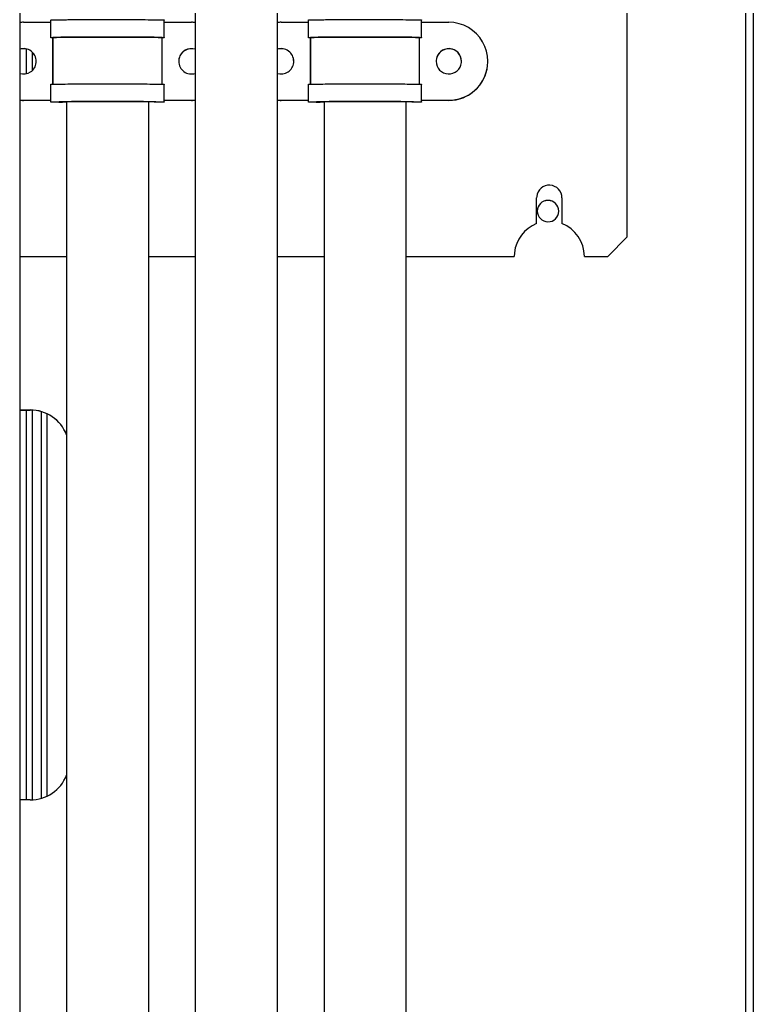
# Model space of a CAD drawing. Header units: millimetres. Extents: x 2513 to 2669, y 1505 to 1675.
# Drawn here: x 2525.6979 to 2525.8848, y 1506.5348 to 1506.7861 of the extents above; entities that cross this region are included whole.
import ezdxf

# ---------------------------------------------------------------- set-up
doc = ezdxf.new("R2010")
doc.units = ezdxf.units.MM
doc.layers.add('AXES', color=7, linetype='Continuous')
doc.layers.add('DTM_AXES', color=7, linetype='Continuous')

msp = doc.modelspace()

# ---------------------------------------------------------------- linework, layer by layer
at = {"linetype": 'Continuous'}
for p, q in [((2525.884839192048, 1507.281613208382), (2525.884839192048, 1506.46627551079)), ((2525.882920649168, 1506.469800637861), (2525.882920680233, 1507.097557617487)), ((2525.852732864135, 1506.730703922737), (2525.852732098972, 1506.869892875233)), ((2525.697889968706, 1506.814868544963), (2525.697892464157, 1506.36092742401)), ((2525.742630849974, 1506.814868334628), (2525.742633410944, 1506.349008651053)), ((2525.763509939357, 1506.81486842565), (2525.763512500328, 1506.349008765832)), ((2525.699562129828, 1506.778571262185), (2525.699562129828, 1506.772302967018)), ((2525.701053493356, 1506.777795276816), (2525.701053493356, 1506.773078111484)), ((2525.709821137921, 1506.765158054108), (2525.709823405107, 1506.352739969007)), ((2525.730700227304, 1506.76515814513), (2525.73070249449, 1506.352740083786)), ((2525.775441108573, 1506.765157934795), (2525.775443387689, 1506.35056946062)), ((2525.796320197956, 1506.765158025817), (2525.796322477073, 1506.350569575398)), ((2525.847761681564, 1506.725732897758), (2525.852732864135, 1506.730703922737)), ((2525.847761681564, 1506.725732897758), (2525.847760391435, 1506.725720286558)), ((2525.697890674041, 1506.686562757308), (2525.70057663295, 1506.686562757308)), ((2525.697890674178, 1506.686537866498), (2525.70057663295, 1506.686537866498)), ((2525.699562129828, 1506.686537866498), (2525.699562129828, 1506.587141984099)), ((2525.70057663295, 1506.686562757308), (2525.70057663295, 1506.686537866498)), ((2525.701053493356, 1506.686537866498), (2525.701053493356, 1506.587141984099)), ((2525.703340250764, 1506.686140451425), (2525.703340250764, 1506.587539399172)), ((2525.704831614291, 1506.685568158779), (2525.704831614291, 1506.588111691818)), ((2525.70057663295, 1506.587141984099), (2525.697891220588, 1506.587141984099))]:
    msp.add_line(p, q, dxfattribs=at)
for centre, radius, start, end in [((2525.700576722384, 1506.676620339381), 0.009942417927923379, 21.48621082596702, 90.00051539080675), ((2525.700576722384, 1506.676595448571), 0.009942417927923379, 21.48620848826993, 90.00051539080675), ((2525.700576722407, 1506.597084401952), 0.009942417853653475, 269.999484476322, 338.5219546029327)]:
    msp.add_arc(centre, radius, start, end, dxfattribs=at)
at = {"layer": 'AXES', "linetype": 'Continuous'}
for p, q in [((2525.698874907327, 1506.785398187884), (2525.70583503125, 1506.785398175229)), ((2525.705835028495, 1506.785899482365), (2525.705844059402, 1506.785987760768)), ((2525.705835053089, 1506.781425551749), (2525.705835028495, 1506.785899482365)), ((2525.705844083997, 1506.781513830152), (2525.705844059402, 1506.785987760768)), ((2525.734677106799, 1506.781513883191), (2525.734677082204, 1506.785987813807)), ((2525.734677085446, 1506.785398122787), (2525.741627312449, 1506.78539811015)), ((2525.764494877978, 1506.785398068572), (2525.771455001902, 1506.785398055916)), ((2525.771454999146, 1506.785899363053), (2525.771464030054, 1506.785987641455)), ((2525.771455023741, 1506.781425432437), (2525.771454999146, 1506.785899363053)), ((2525.771464054648, 1506.781513710839), (2525.771464030054, 1506.785987641455)), ((2525.80029707745, 1506.781513763878), (2525.800297052855, 1506.785987694494)), ((2525.800297056097, 1506.785398003475), (2525.8072472831, 1506.785397990838)), ((2525.705835053089, 1506.781425551749), (2525.705844083997, 1506.781513830152)), ((2525.706332174079, 1506.781425550845), (2525.705835053089, 1506.781425551749)), ((2525.706331808949, 1506.769613235468), (2525.706331744012, 1506.781425550843)), ((2525.706341204987, 1506.781513829248), (2525.706332174079, 1506.781425550845)), ((2525.706341204987, 1506.781513829248), (2525.706341270406, 1506.76961356751)), ((2525.734180051041, 1506.769613735288), (2525.734179985623, 1506.781513880458)), ((2525.734668070496, 1506.781425499324), (2525.734179986109, 1506.781425500211)), ((2525.734677101404, 1506.781513777727), (2525.734668070496, 1506.781425499324)), ((2525.771455023741, 1506.781425432437), (2525.771464054648, 1506.781513710839)), ((2525.77195214473, 1506.781425431533), (2525.771455023741, 1506.781425432437)), ((2525.7719517796, 1506.769613116156), (2525.771951714664, 1506.78142543153)), ((2525.771961175638, 1506.781513709935), (2525.77195214473, 1506.781425431533)), ((2525.771961175638, 1506.781513709935), (2525.771961241057, 1506.769613448198)), ((2525.799800021693, 1506.769613615976), (2525.799799956274, 1506.781513761146)), ((2525.800288041148, 1506.781425380011), (2525.79979995676, 1506.781425380899)), ((2525.800297072056, 1506.781513658414), (2525.800288041148, 1506.781425380011)), ((2525.702089025161, 1506.775124992598), (2525.702106248415, 1506.775456113973)), ((2525.738413303923, 1506.775787169365), (2525.738396080669, 1506.77545604799)), ((2525.767708995812, 1506.775124873286), (2525.767726219066, 1506.775455994661)), ((2525.804033274575, 1506.775787050053), (2525.804016051321, 1506.775455928678)), ((2525.810461400934, 1506.775124795552), (2525.810478624187, 1506.775455916927)), ((2525.705835118674, 1506.769495070107), (2525.705844149582, 1506.769583348509)), ((2525.705835143269, 1506.765021139491), (2525.705835118674, 1506.769495070107)), ((2525.705844174177, 1506.765109417893), (2525.705844149582, 1506.769583348509)), ((2525.734677196978, 1506.765109470932), (2525.734677172384, 1506.769583401549)), ((2525.771455089326, 1506.769494950794), (2525.771464120234, 1506.769583229197)), ((2525.77145511392, 1506.765021020178), (2525.771455089326, 1506.769494950794)), ((2525.771464144828, 1506.765109298581), (2525.771464120234, 1506.769583229197)), ((2525.80029716763, 1506.76510935162), (2525.800297143035, 1506.769583282236)), ((2525.698873726506, 1506.765501440613), (2525.698875016636, 1506.765514051813)), ((2525.705835140629, 1506.765501427956), (2525.698873726506, 1506.765501440613)), ((2525.698875016636, 1506.765514051813), (2525.705835140559, 1506.765514039158)), ((2525.705835143269, 1506.765021139491), (2525.705844174177, 1506.765109417893)), ((2525.708329779126, 1506.765109413374), (2525.708319888131, 1506.765012727504)), ((2525.708816578373, 1506.765136744742), (2525.708816579078, 1506.765008522867)), ((2525.732182555727, 1506.765021091585), (2525.732182555242, 1506.765109457969)), ((2525.732182555727, 1506.765021091585), (2525.732191586636, 1506.765109369988)), ((2525.734677191585, 1506.765109365468), (2525.734668160676, 1506.765021087066)), ((2525.734677194755, 1506.765513986717), (2525.741627421757, 1506.765513974079)), ((2525.741626131628, 1506.765501362879), (2525.734677194824, 1506.765501375514)), ((2525.741626131628, 1506.765501362879), (2525.741627421757, 1506.765513974079)), ((2525.764493697157, 1506.7655013213), (2525.764494987287, 1506.765513932501)), ((2525.77145511128, 1506.765501308643), (2525.764493697157, 1506.7655013213)), ((2525.764494987287, 1506.765513932501), (2525.77145511121, 1506.765513919846)), ((2525.77145511392, 1506.765021020178), (2525.771464144828, 1506.765109298581)), ((2525.773949749777, 1506.765109294061), (2525.773939858783, 1506.765012608192)), ((2525.774436549024, 1506.765136625429), (2525.774436549729, 1506.765008403554)), ((2525.797802526379, 1506.765020972272), (2525.797802525893, 1506.765109338656)), ((2525.797802526379, 1506.765020972272), (2525.797811557286, 1506.765109250675)), ((2525.800297162236, 1506.765109246156), (2525.800288131328, 1506.765020967753)), ((2525.800297165406, 1506.765513867404), (2525.807247392408, 1506.765513854767)), ((2525.807246102279, 1506.765501243566), (2525.800297165476, 1506.765501256201)), ((2525.807246102279, 1506.765501243566), (2525.807247392408, 1506.765513854767)), ((2525.707823627228, 1506.765021135875), (2525.705835143269, 1506.765021139491)), ((2525.707823627228, 1506.765021135875), (2525.707822767142, 1506.765012728408)), ((2525.709821138743, 1506.76500852104), (2525.708816579078, 1506.765008522867)), ((2525.734668160676, 1506.765021087066), (2525.732182555727, 1506.765021091585)), ((2525.773443597879, 1506.765021016563), (2525.77145511392, 1506.765021020178)), ((2525.773443597879, 1506.765021016563), (2525.773442737793, 1506.765012609096)), ((2525.775441109394, 1506.765008401728), (2525.774436549729, 1506.765008403554)), ((2525.800288131328, 1506.765020967753), (2525.797802526379, 1506.765020972272))]:
    msp.add_line(p, q, dxfattribs=at)
for centre, radius, start, end in [((2525.698875688669, 1506.775446095852), 0.009952092062895856, 90.00449831209494, 95.69965406727128), ((2525.74162647155, 1506.775445470044), 0.009952640141875475, 84.19075592937169, 89.99515908154022), ((2525.76449565932, 1506.775445976539), 0.00995209206279643, 90.00449831209494, 95.69965406727128), ((2525.807247556094, 1506.775456061895), 0.009942207129654237, 269.9990567010001, 90.00086514930793), ((2525.698874966574, 1506.775456004349), 0.003231281843172944, 0.001943818877404132, 107.8545254167676), ((2525.698873676491, 1506.775443393261), 0.003231281796045856, 0.001941821764677171, 107.8301520468992), ((2525.741627326963, 1506.775456004113), 0.003231204759066304, 71.78744305978229, 174.1171399830119), ((2525.741626037151, 1506.775443393133), 0.00323120443007151, 71.7630646636167, 173.893118415157), ((2525.764494937225, 1506.775455885036), 0.003231281843172944, 0.001943818877404132, 107.854525417972), ((2525.764493647142, 1506.775443273948), 0.003231281796045856, 0.001941821764677171, 107.8301520468992), ((2525.807247343236, 1506.775455831681), 0.003231269196211383, 0.001511541267831191, 174.1162859646949), ((2525.807246053196, 1506.775443220624), 0.003231269039220516, 0.001509004790916616, 173.8922661248266), ((2525.698875002337, 1506.775456157025), 0.003231204460097628, 252.1449962794389, 354.1171541626661), ((2525.741627363345, 1506.77545615934), 0.003231282677739974, 180.001974404965, 288.2120531345365), ((2525.764494972988, 1506.775456037712), 0.003231204460197052, 252.1449962806332, 354.1171541587785), ((2525.807247332303, 1506.77545601408), 0.003231269196211383, 180.0015143200306, 354.11628314758), ((2525.807246237532, 1506.775443493361), 0.00994224979577512, 269.9992205589712, 354.1612003080673), ((2525.698874608889, 1506.775452923619), 0.009951483044714597, 264.3045268577474, 269.9949196689991), ((2525.698875834526, 1506.775466165485), 0.009952113705066242, 264.3001437826662, 269.995291282531), ((2525.741625256765, 1506.775453507978), 0.009952145137342218, 270.0050366991301, 275.8196528763114), ((2525.741626617423, 1506.775466592133), 0.009952618086497967, 270.0046304349056, 275.8090421567095), ((2525.76449457954, 1506.775452804307), 0.009951483045609414, 264.3045268577474, 269.9949196689991), ((2525.764495805177, 1506.775466046172), 0.009952113705066242, 264.3001437826662, 269.995291282531)]:
    msp.add_arc(centre, radius, start, end, dxfattribs=at)
for points, knots in [([(2525.705844059402, 1506.785987760768), (2525.70584567709, 1506.786003573889), (2525.705939278387, 1506.785987950283), (2525.706046720675, 1506.786017469307), (2525.706291248441, 1506.786014328249), (2525.706599810162, 1506.786028529219), (2525.707005197639, 1506.78603537416), (2525.707705773598, 1506.786048731225), (2525.708776698693, 1506.786061972535), (2525.710271525735, 1506.786076343009), (2525.712019610965, 1506.78608830542), (2525.713976087748, 1506.786097985165), (2525.716854871143, 1506.786107440115), (2525.720574888827, 1506.786111543423), (2525.724921027243, 1506.786105198105), (2525.728798387899, 1506.78608820825), (2525.731176757961, 1506.786068967913), (2525.73221780856, 1506.786055902517)], [0, 0, 0, 0, 0.0018079648, 0.007041537099999999, 0.0156907664, 0.0277004439, 0.0429988011, 0.0614861693, 0.1075470705, 0.1647187182, 0.2315548572, 0.3063644332, 0.3872545065999999, 0.5589865155, 0.7294782995999999, 0.8815820081999999, 1, 1, 1, 1]), ([(2525.73221780856, 1506.786055902517), (2525.732570486959, 1506.786051476332), (2525.733064837871, 1506.786044863407), (2525.733673761014, 1506.78603233839), (2525.734025373333, 1506.786025676538), (2525.734291581691, 1506.786013001221), (2525.734504291959, 1506.786014535878), (2525.734593925843, 1506.785989568985), (2525.734677065249, 1506.786001347451), (2525.734677082181, 1506.78598781466)], [0, 0, 0, 0, 0.4299077678, 0.6018938531, 0.7439407484, 0.8552504516, 0.935251631, 0.9835050904000001, 1, 1, 1, 1]), ([(2525.771464030054, 1506.785987641455), (2525.771465647741, 1506.786003454577), (2525.771559249039, 1506.78598783097), (2525.771666691327, 1506.786017349994), (2525.771911219092, 1506.786014208936), (2525.772219780813, 1506.786028409907), (2525.772625168291, 1506.786035254847), (2525.773325744249, 1506.786048611913), (2525.774396669345, 1506.786061853222), (2525.775891496386, 1506.786076223696), (2525.777639581616, 1506.786088186107), (2525.779596058399, 1506.786097865853), (2525.782474841794, 1506.786107320802), (2525.786194859479, 1506.78611142411), (2525.790540997894, 1506.786105078792), (2525.794418358551, 1506.786088088937), (2525.796796728612, 1506.786068848601), (2525.797837779211, 1506.786055783204)], [0, 0, 0, 0, 0.0018079648, 0.007041537099999999, 0.0156907664, 0.0277004439, 0.0429988011, 0.0614861693, 0.1075470705, 0.1647187182, 0.2315548572, 0.3063644332, 0.3872545065999999, 0.5589865155, 0.7294782995999999, 0.8815820081999999, 1, 1, 1, 1]), ([(2525.797837779211, 1506.786055783204), (2525.798190457609, 1506.786051357019), (2525.798684808522, 1506.786044744095), (2525.799293731666, 1506.786032219078), (2525.799645343985, 1506.786025557225), (2525.799911552343, 1506.786012881908), (2525.80012426261, 1506.786014416565), (2525.800213896494, 1506.785989449672), (2525.8002970359, 1506.786001228138), (2525.800297052833, 1506.785987695347)], [0, 0, 0, 0, 0.4299077678, 0.6018938531, 0.7439407484, 0.8552504516, 0.935251631, 0.9835050904000001, 1, 1, 1, 1]), ([(2525.705844083997, 1506.781513830152), (2525.705844634277, 1506.781519209215), (2525.705874101785, 1506.781518865365), (2525.705910235071, 1506.781527557569), (2525.705988892906, 1506.781530461845), (2525.706142298596, 1506.781539712863), (2525.706411295241, 1506.781547737425), (2525.706814526478, 1506.781558291704), (2525.707328672306, 1506.781567922623), (2525.707947593017, 1506.781577472682), (2525.708666984295, 1506.781586468545), (2525.709808935801, 1506.781598345756), (2525.711436723622, 1506.781610961244), (2525.713591792043, 1506.781622578299), (2525.715963669772, 1506.781630828222), (2525.718475238677, 1506.781635409635), (2525.721044851605, 1506.781636221349), (2525.724346679513, 1506.781632011882), (2525.728012981316, 1506.781620436758), (2525.731545121034, 1506.781590787775), (2525.733498985454, 1506.781568019439), (2525.73422204306, 1506.781544268493)], [0, 0, 0, 0, 0.0005715618, 0.0021545283, 0.0047624107, 0.008393980300000001, 0.0186980823, 0.0329848821, 0.0511389139, 0.0730140288, 0.0984302601, 0.1271832062, 0.1937325813, 0.2704994104, 0.35498851, 0.4444533292, 0.5359854317, 0.6266093425, 0.7934743956999999, 0.9235279155, 1, 1, 1, 1]), ([(2525.734179985599, 1506.78151388137), (2525.734179977398, 1506.781519797066), (2525.734145497241, 1506.781518823052), (2525.734106316091, 1506.781528550676), (2525.734016418938, 1506.781531217878), (2525.733842899642, 1506.781541133168), (2525.733537247632, 1506.781549330617), (2525.733080106021, 1506.78156037825), (2525.732497718418, 1506.781570282853), (2525.731798256928, 1506.78158006367), (2525.730987493634, 1506.781589157641), (2525.72970803394, 1506.781600970296), (2525.727897812514, 1506.781613114232), (2525.725523173737, 1506.78162359779), (2525.722946401343, 1506.781630062636), (2525.720266475857, 1506.781632247859), (2525.717586324339, 1506.781630052204), (2525.715008883008, 1506.781623577255), (2525.71263315701, 1506.781613084092), (2525.710821787604, 1506.781600933436), (2525.709541229501, 1506.781589116231), (2525.708729536891, 1506.781580020001), (2525.70802905555, 1506.781570232508), (2525.707445671749, 1506.78156033475), (2525.706987284647, 1506.781549256812), (2525.706681003886, 1506.781541114645), (2525.706506309231, 1506.781531117991), (2525.706416494485, 1506.781528592618), (2525.706375623541, 1506.781518558542), (2525.706341825776, 1506.781519897554), (2525.706341204987, 1506.781513829248)], [0, 0, 0, 0, 0.0006373919, 0.0024537028, 0.005462155400000001, 0.0096601737, 0.0215814289, 0.0381055058, 0.0590729103, 0.08428496369999999, 0.1134963107, 0.1464281619, 0.2221498195, 0.3085425977, 0.4022884033, 0.4997867304999999, 0.5972932802, 0.6910634336, 0.7774957397, 0.8532706026000001, 0.8862335870999999, 0.9154786445, 0.9407267106999999, 0.9617320865000001, 0.9782956615, 0.9902576583, 0.9944763306000001, 0.9975056031, 0.9993427531999999, 1, 1, 1, 1]), ([(2525.73422204306, 1506.781544268493), (2525.734288218941, 1506.781542094752), (2525.734398002923, 1506.78153589252), (2525.734552010221, 1506.781535168612), (2525.734617402692, 1506.7815176737), (2525.734677094422, 1506.781523756962), (2525.734677106776, 1506.781513884044)], [0, 0, 0, 0, 0.4348801795, 0.7469551267, 0.9351542401, 1, 1, 1, 1]), ([(2525.771464054648, 1506.781513710839), (2525.771464604928, 1506.781519089902), (2525.771494072437, 1506.781518746053), (2525.771530205722, 1506.781527438256), (2525.771608863558, 1506.781530342532), (2525.771762269247, 1506.78153959355), (2525.772031265893, 1506.781547618112), (2525.772434497129, 1506.781558172391), (2525.772948642957, 1506.78156780331), (2525.773567563669, 1506.78157735337), (2525.774286954947, 1506.781586349232), (2525.775428906452, 1506.781598226444), (2525.777056694273, 1506.781610841932), (2525.779211762695, 1506.781622458986), (2525.781583640423, 1506.781630708909), (2525.784095209328, 1506.781635290323), (2525.786664822256, 1506.781636102037), (2525.789966650164, 1506.78163189257), (2525.793632951968, 1506.781620317445), (2525.797165091686, 1506.781590668462), (2525.799118956105, 1506.781567900126), (2525.799842013711, 1506.78154414918)], [0, 0, 0, 0, 0.0005715618, 0.0021545283, 0.0047624107, 0.008393980300000001, 0.0186980823, 0.0329848821, 0.0511389139, 0.0730140288, 0.0984302601, 0.1271832062, 0.1937325813, 0.2704994104, 0.35498851, 0.4444533292, 0.5359854317, 0.6266093425, 0.7934743956999999, 0.9235279155, 1, 1, 1, 1]), ([(2525.79979995625, 1506.781513762058), (2525.799799948049, 1506.781519677753), (2525.799765467892, 1506.781518703739), (2525.799726286742, 1506.781528431363), (2525.79963638959, 1506.781531098565), (2525.799462870294, 1506.781541013855), (2525.799157218284, 1506.781549211304), (2525.798700076673, 1506.781560258938), (2525.798117689069, 1506.78157016354), (2525.797418227579, 1506.781579944357), (2525.796607464285, 1506.781589038328), (2525.795328004592, 1506.781600850983), (2525.793517783165, 1506.781612994919), (2525.791143144388, 1506.781623478478), (2525.788566371994, 1506.781629943323), (2525.785886446508, 1506.781632128547), (2525.78320629499, 1506.781629932891), (2525.780628853659, 1506.781623457943), (2525.778253127661, 1506.781612964779), (2525.776441758255, 1506.781600814123), (2525.775161200153, 1506.781588996919), (2525.774349507542, 1506.781579900689), (2525.773649026201, 1506.781570113196), (2525.7730656424, 1506.781560215437), (2525.772607255299, 1506.781549137499), (2525.772300974538, 1506.781540995332), (2525.772126279882, 1506.781530998678), (2525.772036465137, 1506.781528473306), (2525.771995594192, 1506.781518439229), (2525.771961796428, 1506.781519778242), (2525.771961175638, 1506.781513709935)], [0, 0, 0, 0, 0.0006373919, 0.0024537028, 0.005462155400000001, 0.0096601737, 0.0215814289, 0.0381055058, 0.0590729103, 0.08428496369999999, 0.1134963107, 0.1464281619, 0.2221498195, 0.3085425977, 0.4022884033, 0.4997867304999999, 0.5972932802, 0.6910634336, 0.7774957397, 0.8532706026000001, 0.8862335870999999, 0.9154786445, 0.9407267106999999, 0.9617320865000001, 0.9782956615, 0.9902576583, 0.9944763306000001, 0.9975056031, 0.9993427531999999, 1, 1, 1, 1]), ([(2525.799842013711, 1506.78154414918), (2525.799908189593, 1506.78154197544), (2525.800017973575, 1506.781535773207), (2525.800171980872, 1506.781535049299), (2525.800237373343, 1506.781517554387), (2525.800297065073, 1506.781523637649), (2525.800297077427, 1506.781513764731)], [0, 0, 0, 0, 0.4348801795, 0.7469551267, 0.9351542401, 1, 1, 1, 1]), ([(2525.705844149582, 1506.769583348509), (2525.705845172266, 1506.769593345389), (2525.705902962348, 1506.769586939833), (2525.705970652273, 1506.769604614146), (2525.706123019153, 1506.769605240174), (2525.70623288268, 1506.769611452986), (2525.706298807263, 1506.769613620191)], [0, 0, 0, 0, 0.0660657237, 0.2546938284, 0.5663563741, 1, 1, 1, 1]), ([(2525.706298807263, 1506.769613620191), (2525.708007455199, 1506.769669790302), (2525.712662181297, 1506.769680646181), (2525.720259965656, 1506.769720751962), (2525.727858041524, 1506.769680746018), (2525.732513169304, 1506.76966992197), (2525.734222108646, 1506.769613786851)], [0, 0, 0, 0, 0.183665369, 0.4999783701, 0.8163034644, 1, 1, 1, 1]), ([(2525.734222108646, 1506.769613786851), (2525.734288284526, 1506.76961161311), (2525.734398068509, 1506.769605410877), (2525.734552075807, 1506.76960468697), (2525.734617468277, 1506.769587192057), (2525.734677160008, 1506.76959327532), (2525.734677172361, 1506.769583402401)], [0, 0, 0, 0, 0.4348801795, 0.7469551267, 0.9351542401, 1, 1, 1, 1]), ([(2525.771464120234, 1506.769583229197), (2525.771465142918, 1506.769593226076), (2525.771522932999, 1506.76958682052), (2525.771590622925, 1506.769604494833), (2525.771742989803, 1506.769605120862), (2525.771852853331, 1506.769611333673), (2525.771918777915, 1506.769613500878)], [0, 0, 0, 0, 0.0660657237, 0.2546938284, 0.5663563741, 1, 1, 1, 1]), ([(2525.771918777915, 1506.769613500878), (2525.77362742585, 1506.769669670989), (2525.778282151948, 1506.769680526868), (2525.785879936307, 1506.76972063265), (2525.793478012175, 1506.769680626705), (2525.798133139956, 1506.769669802657), (2525.799842079297, 1506.769613667538)], [0, 0, 0, 0, 0.183665369, 0.4999783701, 0.8163034644, 1, 1, 1, 1]), ([(2525.799842079297, 1506.769613667538), (2525.799908255178, 1506.769611493797), (2525.80001803916, 1506.769605291565), (2525.800172046458, 1506.769604567657), (2525.800237438928, 1506.769587072745), (2525.800297130659, 1506.769593156007), (2525.800297143012, 1506.769583283089)], [0, 0, 0, 0, 0.4348801795, 0.7469551267, 0.9351542401, 1, 1, 1, 1]), ([(2525.705844174177, 1506.765109417893), (2525.705844817058, 1506.765115702149), (2525.705879818089, 1506.765114318268), (2525.705922148792, 1506.765124708837), (2525.706015172947, 1506.765127324704), (2525.706196106011, 1506.765137676691), (2525.706513325953, 1506.765146111152), (2525.706988084467, 1506.765157584274), (2525.707592302706, 1506.76516783541), (2525.708317805329, 1506.76517797304), (2525.709158482314, 1506.765187393208), (2525.710484780726, 1506.765199633675), (2525.712360842044, 1506.765212217159), (2525.714821420841, 1506.765223085364), (2525.717490913057, 1506.765229791738), (2525.720266782272, 1506.76523206607), (2525.723042417115, 1506.765229802531), (2525.725711215646, 1506.765223106599), (2525.728170667125, 1506.765212248313), (2525.730045538297, 1506.765199671775), (2525.731370698146, 1506.76518743602), (2525.732210411627, 1506.765178018194), (2525.732934856972, 1506.765167887444), (2525.733538042306, 1506.765157629242), (2525.734011509672, 1506.765146187529), (2525.734328077757, 1506.765137695709), (2525.734507792221, 1506.765127428134), (2525.734600902129, 1506.765124665094), (2525.734641480612, 1506.765114592511), (2525.734677189291, 1506.765115597737), (2525.734677196956, 1506.765109471786)], [0, 0, 0, 0, 0.0006571657, 0.0024942016, 0.0055235777, 0.0097424414, 0.0217040601, 0.0382678987, 0.05927343, 0.08452100439999999, 0.1137668221, 0.1467290519, 0.222504541, 0.3089369858, 0.4027069352000001, 0.5002134827, 0.5977118017, 0.6914573756999999, 0.777850237, 0.8535724720000001, 0.8865035512, 0.9157156287999999, 0.9409271326, 0.9618946787999999, 0.9784189648999999, 0.9903398095999999, 0.9945379941, 0.9975465374, 0.9993627143000001, 1, 1, 1, 1]), ([(2525.709814971383, 1506.765158082853), (2525.709601296015, 1506.765154807752), (2525.709302211445, 1506.765149892386), (2525.708934035097, 1506.765140995194), (2525.708722499052, 1506.765135932063), (2525.708561801686, 1506.765127685769), (2525.708435134018, 1506.765127071763), (2525.708378757125, 1506.765112361435), (2525.708330630555, 1506.765117736215), (2525.708329779126, 1506.765109413374)], [0, 0, 0, 0, 0.4311869522, 0.6029250719, 0.744457765, 0.8552766716, 0.934916075, 0.9831192215000001, 1, 1, 1, 1]), ([(2525.730707582802, 1506.765158179481), (2525.727226058314, 1506.765211529805), (2525.720261488776, 1506.765209071072), (2525.713296919755, 1506.765211452286), (2525.709814971383, 1506.765158082853)], [0, 0, 0, 0, 0.4999695499, 1, 1, 1, 1]), ([(2525.732191591079, 1506.765109458019), (2525.732191580051, 1506.765117637832), (2525.732142128824, 1506.76511258907), (2525.73208792743, 1506.76512707049), (2525.731960572972, 1506.765127787557), (2525.731800538648, 1506.76513600012), (2525.731588908211, 1506.76514108243), (2525.731220686085, 1506.76514998252), (2525.730921403564, 1506.765154902926), (2525.730707582802, 1506.765158179481)], [0, 0, 0, 0, 0.0165174275, 0.064451201, 0.1439299413, 0.2546958887, 0.3962834329, 0.568183251, 1, 1, 1, 1]), ([(2525.771464144828, 1506.765109298581), (2525.771464787709, 1506.765115582836), (2525.771499788741, 1506.765114198956), (2525.771542119443, 1506.765124589524), (2525.771635143598, 1506.765127205391), (2525.771816076662, 1506.765137557378), (2525.772133296604, 1506.76514599184), (2525.772608055118, 1506.765157464962), (2525.773212273357, 1506.765167716097), (2525.77393777598, 1506.765177853727), (2525.774778452966, 1506.765187273895), (2525.776104751377, 1506.765199514362), (2525.777980812695, 1506.765212097847), (2525.780441391492, 1506.765222966051), (2525.783110883709, 1506.765229672425), (2525.785886752923, 1506.765231946757), (2525.788662387766, 1506.765229683219), (2525.791331186297, 1506.765222987287), (2525.793790637776, 1506.765212129), (2525.795665508949, 1506.765199552462), (2525.796990668797, 1506.765187316707), (2525.797830382278, 1506.765177898882), (2525.798554827624, 1506.765167768131), (2525.799158012957, 1506.76515750993), (2525.799631480323, 1506.765146068216), (2525.799948048408, 1506.765137576397), (2525.800127762873, 1506.765127308821), (2525.80022087278, 1506.765124545781), (2525.800261451263, 1506.765114473199), (2525.800297159942, 1506.765115478424), (2525.800297167607, 1506.765109352473)], [0, 0, 0, 0, 0.0006571657, 0.0024942016, 0.0055235777, 0.0097424414, 0.0217040601, 0.0382678987, 0.05927343, 0.08452100439999999, 0.1137668221, 0.1467290519, 0.222504541, 0.3089369858, 0.4027069352000001, 0.5002134827, 0.5977118017, 0.6914573756999999, 0.777850237, 0.8535724720000001, 0.8865035512, 0.9157156287999999, 0.9409271326, 0.9618946787999999, 0.9784189648999999, 0.9903398095999999, 0.9945379941, 0.9975465374, 0.9993627143000001, 1, 1, 1, 1]), ([(2525.775434942035, 1506.76515796354), (2525.775221266666, 1506.765154688439), (2525.774922182097, 1506.765149773074), (2525.774554005749, 1506.765140875881), (2525.774342469704, 1506.76513581275), (2525.774181772338, 1506.765127566457), (2525.77405510467, 1506.765126952451), (2525.773998727776, 1506.765112242122), (2525.773950601207, 1506.765117616903), (2525.773949749777, 1506.765109294061)], [0, 0, 0, 0, 0.4311869522, 0.6029250719, 0.744457765, 0.8552766716, 0.934916075, 0.9831192215000001, 1, 1, 1, 1]), ([(2525.796327553453, 1506.765158060168), (2525.792846028965, 1506.765211410492), (2525.785881459428, 1506.765208951759), (2525.778916890406, 1506.765211332974), (2525.775434942035, 1506.76515796354)], [0, 0, 0, 0, 0.4999695499, 1, 1, 1, 1]), ([(2525.79781156173, 1506.765109338706), (2525.797811550703, 1506.765117518519), (2525.797762099476, 1506.765112469757), (2525.797707898082, 1506.765126951177), (2525.797580543623, 1506.765127668244), (2525.797420509299, 1506.765135880808), (2525.797208878862, 1506.765140963117), (2525.796840656736, 1506.765149863208), (2525.796541374215, 1506.765154783613), (2525.796327553453, 1506.765158060168)], [0, 0, 0, 0, 0.0165174275, 0.064451201, 0.1439299413, 0.2546958887, 0.3962834329, 0.568183251, 1, 1, 1, 1]), ([(2525.707822766776, 1506.765012720944), (2525.707822794765, 1506.765006328666), (2525.707863203733, 1506.765017954861), (2525.70790462922, 1506.765004533849), (2525.708003127528, 1506.765009832362), (2525.708177887165, 1506.765004365662), (2525.708456187171, 1506.765005481985), (2525.708689398703, 1506.765004319364), (2525.708816149035, 1506.765004319134)], [0, 0, 0, 0, 0.0193025233, 0.07620807269999999, 0.1686036235, 0.2929544253, 0.6172604604999999, 1, 1, 1, 1]), ([(2525.708816579078, 1506.765008522867), (2525.708753203912, 1506.765008522982), (2525.708639977492, 1506.765012246032), (2525.708473465785, 1506.765000564699), (2525.708398025563, 1506.76502625543), (2525.708319943184, 1506.765000109089), (2525.708319887949, 1506.765012723772)], [0, 0, 0, 0, 0.382748998, 0.7070630476, 0.9238139487, 1, 1, 1, 1]), ([(2525.773442737427, 1506.765012601631), (2525.773442765417, 1506.765006209353), (2525.773483174384, 1506.765017835549), (2525.773524599872, 1506.765004414536), (2525.77362309818, 1506.765009713049), (2525.773797857816, 1506.765004246349), (2525.774076157822, 1506.765005362673), (2525.774309369354, 1506.765004200051), (2525.774436119686, 1506.765004199821)], [0, 0, 0, 0, 0.0193025233, 0.07620807269999999, 0.1686036235, 0.2929544253, 0.6172604604999999, 1, 1, 1, 1]), ([(2525.774436549729, 1506.765008403554), (2525.774373174563, 1506.76500840367), (2525.774259948144, 1506.76501212672), (2525.774093436436, 1506.765000445386), (2525.774017996214, 1506.765026136118), (2525.773939913835, 1506.764999989776), (2525.7739398586, 1506.76501260446)], [0, 0, 0, 0, 0.382748998, 0.7070630476, 0.9238139487, 1, 1, 1, 1])]:
    msp.add_open_spline(points, degree=3, knots=knots, dxfattribs=at)
at = {"layer": 'DTM_AXES', "linetype": 'Continuous'}
for p, q in [((2525.829634576657, 1506.740979446951), (2525.829616683455, 1506.740646032803)), ((2525.829616719567, 1506.734077015326), (2525.829616683455, 1506.740646032803)), ((2525.836079256323, 1506.740646021052), (2525.836079292435, 1506.734077003576)), ((2525.69789045871, 1506.72573317026), (2525.709821354652, 1506.725733148566)), ((2525.730700444036, 1506.725733110603), (2525.742631339977, 1506.72573308891)), ((2525.763510429361, 1506.725733050947), (2525.775441325303, 1506.725733029254)), ((2525.796320414687, 1506.725732991291), (2525.823899874055, 1506.725732941145)), ((2525.823947106939, 1506.726647953117), (2525.823899874055, 1506.725732941145)), ((2525.841794939557, 1506.725720297404), (2525.841796229687, 1506.725732908605)), ((2525.841796229687, 1506.725732908605), (2525.847761681564, 1506.725732897758))]:
    msp.add_line(p, q, dxfattribs=at)
for centre, radius, start, end in [((2525.698873639034, 1506.775443345608), 0.003231319254921847, 0.002786765325502403, 107.8156968330517), ((2525.741626020524, 1506.775443378907), 0.003231224189743429, 71.76900907043455, 166.2929794351463), ((2525.764493609686, 1506.775443226295), 0.003231319254921847, 0.002786765325502403, 107.8156968330517), ((2525.807246036138, 1506.775443162648), 0.003231296207887015, 0.00253699588883601, 166.2914983118191), ((2525.832847982156, 1506.740645938653), 0.003231241252334122, 0.001461081645532271, 174.0746799904769), ((2525.832512593007, 1506.737267268163), 0.002734166468679487, 0.001749390482053605, 359.4787645895701), ((2525.832512593007, 1506.737242376751), 0.002734167043848686, 0.5212401513843274, 179.4787598486157), ((2525.83251975402, 1506.737267353921), 0.002727005453354022, 359.4791098677857, 359.9999521784629), ((2525.832847649959, 1506.725733024652), 0.008947686380654754, 111.1672225849872, 174.1309131379352), ((2525.832848280747, 1506.725732762824), 0.008947948941069782, 0.0009334736058791135, 68.83287019579775)]:
    msp.add_arc(centre, radius, start, end, dxfattribs=at)

doc.saveas('drawing.dxf')
